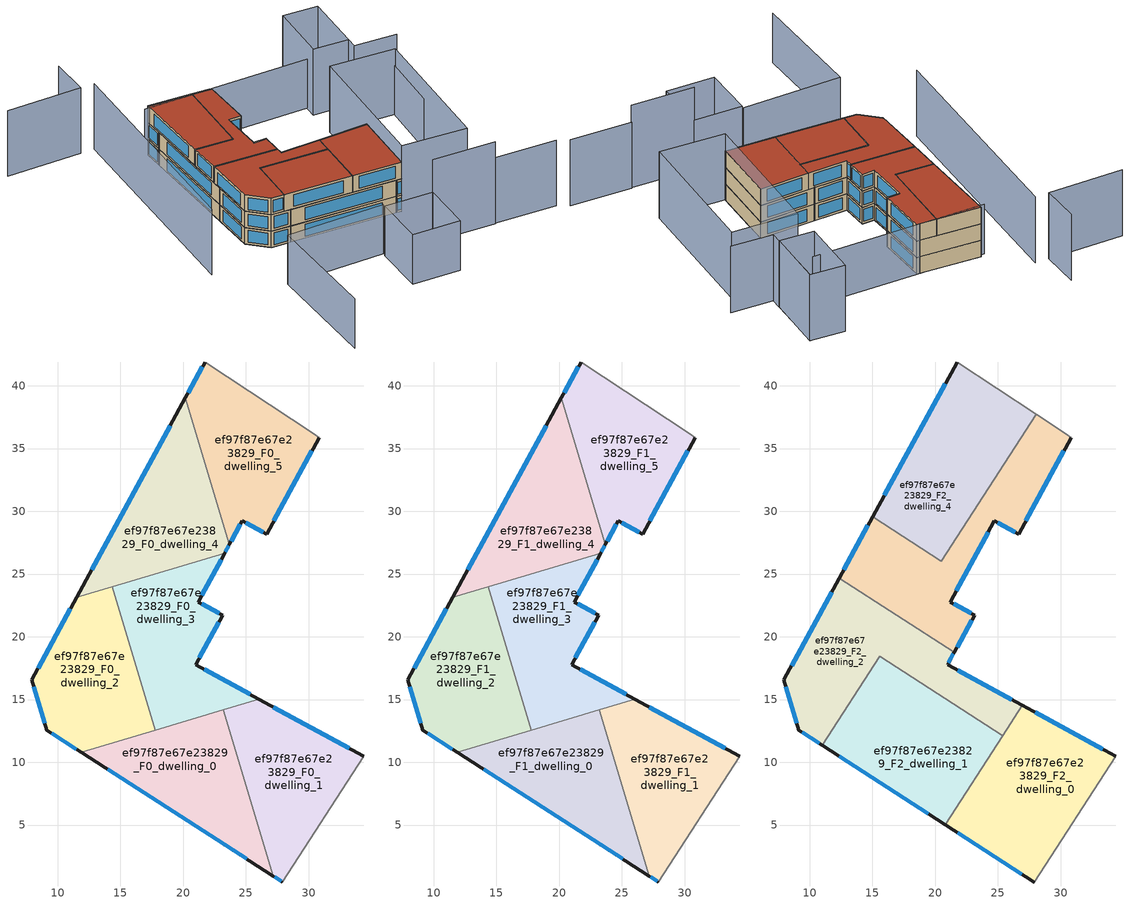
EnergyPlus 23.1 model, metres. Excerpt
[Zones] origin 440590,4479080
ef97f87e67e23829_F0_dwelling_0
 floor ground (EU_floor_Construction): 27.19,0.93 23.22,14.19 11.89,10.8 z0
 wall outside (EU_wall_Construction): 27.19,0.93 11.89,10.8 z0:3
 wall to ef97f87e67e23829_F0_dwelling_1 (EU_wall_Construction): 23.22,14.19 27.19,0.93 z0:3
 wall to ef97f87e67e23829_F0_dwelling_2 (EU_wall_Construction): 11.89,10.8 17.77,12.56 z0:3
 wall to ef97f87e67e23829_F0_dwelling_3 (EU_wall_Construction): 17.77,12.56 23.22,14.19 z0:3
 window (EU_Window_Construction): 25.07,2.3 14.02,9.43 z0.42:2.58
ef97f87e67e23829_F0_dwelling_1
 floor ground (EU_floor_Construction): 27.91,0.46 34.39,10.48 26.04,15.04 23.22,14.19 27.19,0.93 z0
 wall outside (EU_wall_Construction): 26.04,15.04 34.39,10.48 / 27.91,0.46 27.19,0.93 z0:3
 wall adiabatic (EU_wall_Construction): 34.39,10.48 27.91,0.46 z0:3
 wall to ef97f87e67e23829_F0_dwelling_3 (EU_wall_Construction): 23.22,14.19 26.04,15.04 z0:3
 window (EU_Window_Construction): 27.2,14.41 33.24,11.11 / 27.81,0.53 27.29,0.87 z0.42:2.58
ef97f87e67e23829_F0_dwelling_2
 floor ground (EU_floor_Construction): 17.77,12.56 14.35,23.98 11.53,23.14 7.95,16.59 9.15,12.57 11.89,10.8 z0
 wall outside (EU_wall_Construction): 11.89,10.8 9.15,12.57 7.95,16.59 11.53,23.14 z0:3
 wall to ef97f87e67e23829_F0_dwelling_3 (EU_wall_Construction): 14.35,23.98 17.77,12.56 z0:3
 wall to ef97f87e67e23829_F0_dwelling_4 (EU_wall_Construction): 11.53,23.14 14.35,23.98 z0:3
 window (EU_Window_Construction): 8.99,13.13 8.12,16.03 / 8.45,17.5 11.03,22.23 / 11.51,11.05 9.53,12.32 z0.42:2.58
ef97f87e67e23829_F0_dwelling_3
 floor ground (EU_floor_Construction): 26.04,15.04 21,17.79 23.15,21.73 21.21,22.76 23.32,26.67 14.35,23.98 17.77,12.56 z0
 wall outside (EU_wall_Construction): 23.32,26.67 21.21,22.76 23.15,21.73 21,17.79 26.04,15.04 z0:3
 wall to ef97f87e67e23829_F0_dwelling_4 (EU_wall_Construction): 14.35,23.98 23.32,26.67 z0:3
 window (EU_Window_Construction): 21.7,17.41 25.34,15.42 / 23.03,26.13 21.5,23.31 / 21.47,22.62 22.88,21.87 / 22.85,21.18 21.29,18.34 z0.42:2.58
ef97f87e67e23829_F0_dwelling_4
 floor ground (EU_floor_Construction): 23.32,26.67 23.69,27.36 20.2,39.04 11.53,23.14 z0
 wall outside (EU_wall_Construction): 11.53,23.14 20.2,39.04 / 23.69,27.36 23.32,26.67 z0:3
 wall to ef97f87e67e23829_F0_dwelling_5 (EU_wall_Construction): 20.2,39.04 23.69,27.36 z0:3
 window (EU_Window_Construction): 12.73,25.35 18.99,36.83 / 23.64,27.26 23.37,26.77 z0.42:2.58
ef97f87e67e23829_F0_dwelling_5
 floor ground (EU_floor_Construction): 26.66,28.17 30.86,35.88 30.43,36.17 21.76,41.9 20.2,39.04 23.69,27.36 24.72,29.24 z0
 wall outside (EU_wall_Construction): 20.2,39.04 21.76,41.9 / 30.86,35.88 26.66,28.17 24.72,29.24 23.69,27.36 z0:3
 wall adiabatic (EU_wall_Construction): 21.76,41.9 30.43,36.17 30.86,35.88 z0:3
 window (EU_Window_Construction): 26.39,28.32 24.99,29.09 / 24.57,28.98 23.84,27.62 / 20.41,39.43 21.54,41.5 / 30.27,34.81 27.24,29.24 z0.42:2.58
ef97f87e67e23829_F1_dwelling_0
 floor to ef97f87e67e23829_F0_dwelling_0 (EU_floor_Construction): 27.19,0.93 23.22,14.19 11.89,10.8 z3
 wall outside (EU_wall_Construction): 27.19,0.93 11.89,10.8 z3:6
 wall to ef97f87e67e23829_F1_dwelling_1 (EU_wall_Construction): 23.22,14.19 27.19,0.93 z3:6
 wall to ef97f87e67e23829_F1_dwelling_2 (EU_wall_Construction): 11.89,10.8 17.77,12.56 z3:6
 wall to ef97f87e67e23829_F1_dwelling_3 (EU_wall_Construction): 17.77,12.56 23.22,14.19 z3:6
 window (EU_Window_Construction): 25.07,2.3 14.02,9.43 z3.42:5.58
ef97f87e67e23829_F1_dwelling_1
 floor to ef97f87e67e23829_F0_dwelling_1 (EU_floor_Construction): 27.91,0.46 34.39,10.48 26.04,15.04 23.22,14.19 27.19,0.93 z3
 wall outside (EU_wall_Construction): 26.04,15.04 34.39,10.48 / 27.91,0.46 27.19,0.93 z3:6
 wall adiabatic (EU_wall_Construction): 34.39,10.48 27.91,0.46 z3:6
 wall to ef97f87e67e23829_F1_dwelling_3 (EU_wall_Construction): 23.22,14.19 26.04,15.04 z3:6
 window (EU_Window_Construction): 27.2,14.41 33.24,11.11 / 27.81,0.53 27.29,0.87 z3.42:5.58
ef97f87e67e23829_F1_dwelling_2
 floor to ef97f87e67e23829_F0_dwelling_2 (EU_floor_Construction): 17.77,12.56 14.35,23.98 11.53,23.14 7.95,16.59 9.15,12.57 11.89,10.8 z3
 wall outside (EU_wall_Construction): 11.89,10.8 9.15,12.57 7.95,16.59 11.53,23.14 z3:6
 wall to ef97f87e67e23829_F1_dwelling_3 (EU_wall_Construction): 14.35,23.98 17.77,12.56 z3:6
 wall to ef97f87e67e23829_F1_dwelling_4 (EU_wall_Construction): 11.53,23.14 14.35,23.98 z3:6
 window (EU_Window_Construction): 8.99,13.13 8.12,16.03 / 8.45,17.5 11.03,22.23 / 11.51,11.05 9.53,12.32 z3.42:5.58
ef97f87e67e23829_F1_dwelling_3
 floor to ef97f87e67e23829_F0_dwelling_3 (EU_floor_Construction): 26.04,15.04 21,17.79 23.15,21.73 21.21,22.76 23.32,26.67 14.35,23.98 17.77,12.56 z3
 wall outside (EU_wall_Construction): 23.32,26.67 21.21,22.76 23.15,21.73 21,17.79 26.04,15.04 z3:6
 wall to ef97f87e67e23829_F1_dwelling_4 (EU_wall_Construction): 14.35,23.98 23.32,26.67 z3:6
 window (EU_Window_Construction): 21.7,17.41 25.34,15.42 / 23.03,26.13 21.5,23.31 / 21.47,22.62 22.88,21.87 / 22.85,21.18 21.29,18.34 z3.42:5.58
ef97f87e67e23829_F1_dwelling_4
 floor to ef97f87e67e23829_F0_dwelling_4 (EU_floor_Construction): 23.32,26.67 23.69,27.36 20.2,39.04 11.53,23.14 z3
 wall outside (EU_wall_Construction): 11.53,23.14 20.2,39.04 / 23.69,27.36 23.32,26.67 z3:6
 wall to ef97f87e67e23829_F1_dwelling_5 (EU_wall_Construction): 20.2,39.04 23.69,27.36 z3:6
 window (EU_Window_Construction): 12.73,25.35 18.99,36.83 / 23.64,27.26 23.37,26.77 z3.42:5.58
ef97f87e67e23829_F1_dwelling_5
 floor to ef97f87e67e23829_F0_dwelling_5 (EU_floor_Construction): 26.66,28.17 30.86,35.88 30.43,36.17 21.76,41.9 20.2,39.04 23.69,27.36 24.72,29.24 z3
 wall outside (EU_wall_Construction): 20.2,39.04 21.76,41.9 / 30.86,35.88 26.66,28.17 24.72,29.24 23.69,27.36 z3:6
 wall adiabatic (EU_wall_Construction): 21.76,41.9 30.43,36.17 30.86,35.88 z3:6
 window (EU_Window_Construction): 26.39,28.32 24.99,29.09 / 24.57,28.98 23.84,27.62 / 20.41,39.43 21.54,41.5 / 30.27,34.81 27.24,29.24 z3.42:5.58
ef97f87e67e23829_F2_dwelling_0
 floor to ef97f87e67e23829_F1_dwelling_1 (EU_floor_Construction): 27.91,0.46 34.39,10.48 26.95,14.54 24.33,10.48 27.19,0.93 z6
 floor to ef97f87e67e23829_F1_dwelling_0 (EU_floor_Construction): 27.19,0.93 24.33,10.48 20.82,5.04 z6
 wall outside (EU_wall_Construction): 26.95,14.54 34.39,10.48 / 27.91,0.46 20.82,5.04 z6:9
 wall adiabatic (EU_wall_Construction): 34.39,10.48 27.91,0.46 z6:9
 wall to ef97f87e67e23829_F2_dwelling_1 (EU_wall_Construction): 20.82,5.04 25.39,12.12 z6:9
 wall to ef97f87e67e23829_F2_dwelling_2 (EU_wall_Construction): 25.39,12.12 26.95,14.54 z6:9
 window (EU_Window_Construction): 27.98,13.98 33.36,11.05 / 26.93,1.1 21.8,4.41 z6.42:8.58
 roof outside (EU_roof_Construction): 34.39,10.48 27.91,0.46 20.82,5.04 26.95,14.54 z9
ef97f87e67e23829_F2_dwelling_1
 floor to ef97f87e67e23829_F1_dwelling_0 (EU_floor_Construction): 20.82,5.04 24.33,10.48 23.47,13.36 22.51,13.98 11.89,10.8 z6
 floor to ef97f87e67e23829_F1_dwelling_1 (EU_floor_Construction): 24.33,10.48 25.39,12.12 23.47,13.36 z6
 floor to ef97f87e67e23829_F1_dwelling_2 (EU_floor_Construction): 17.77,12.56 16.11,18.11 15.6,18.44 11.03,11.36 11.89,10.8 z6
 floor to ef97f87e67e23829_F1_dwelling_3 (EU_floor_Construction): 22.51,13.98 16.11,18.11 17.77,12.56 z6
 wall outside (EU_wall_Construction): 20.82,5.04 11.03,11.36 z6:9
 wall to ef97f87e67e23829_F2_dwelling_2 (EU_wall_Construction): 11.03,11.36 15.6,18.44 25.39,12.12 z6:9
 window (EU_Window_Construction): 19.46,5.92 12.39,10.48 z6.42:8.58
 roof outside (EU_roof_Construction): 25.39,12.12 20.82,5.04 11.03,11.36 15.6,18.44 z9
ef97f87e67e23829_F2_dwelling_2
 floor to ef97f87e67e23829_F1_dwelling_2 (EU_floor_Construction): 11.03,11.36 15.6,18.44 16.11,18.11 14.56,23.26 13.73,23.8 11.53,23.14 7.95,16.59 9.15,12.57 z6
 floor to ef97f87e67e23829_F1_dwelling_0 (EU_floor_Construction): 23.47,13.36 23.22,14.19 22.51,13.98 z6
 floor to ef97f87e67e23829_F1_dwelling_4 (EU_floor_Construction): 13.73,23.8 12.37,24.68 11.53,23.14 z6
 floor to ef97f87e67e23829_F1_dwelling_3 (EU_floor_Construction): 26.04,15.04 21,17.79 21.53,18.77 14.56,23.26 16.11,18.11 22.51,13.98 z6
 floor to ef97f87e67e23829_F1_dwelling_1 (EU_floor_Construction): 25.39,12.12 26.95,14.54 26.04,15.04 23.22,14.19 23.47,13.36 z6
 wall outside (EU_wall_Construction): 11.03,11.36 9.15,12.57 7.95,16.59 12.37,24.68 / 21.53,18.77 21,17.79 26.95,14.54 z6:9
 wall to ef97f87e67e23829_F2_dwelling_3 (EU_wall_Construction): 12.37,24.68 21.53,18.77 z6:9
 window (EU_Window_Construction): 10.77,11.53 9.41,12.4 / 8.99,13.13 8.12,16.03 / 8.57,17.71 11.76,23.56 / 21.46,18.63 21.07,17.93 / 21.82,17.34 26.12,14.99 z6.42:8.58
 roof outside (EU_roof_Construction): 21.53,18.77 21,17.79 26.95,14.54 25.39,12.12 15.6,18.44 11.03,11.36 9.15,12.57 7.95,16.59 12.37,24.68 z9
ef97f87e67e23829_F2_dwelling_3
 floor to ef97f87e67e23829_F1_dwelling_3 (EU_floor_Construction): 21.53,18.77 23.15,21.73 21.21,22.76 23.32,26.67 14.35,23.98 14.56,23.26 z6
 floor to ef97f87e67e23829_F1_dwelling_2 (EU_floor_Construction): 14.56,23.26 14.35,23.98 13.73,23.8 z6
 floor to ef97f87e67e23829_F1_dwelling_5 (EU_floor_Construction): 26.66,28.17 30.86,35.88 30.43,36.17 28.05,37.74 22.95,29.84 23.69,27.36 24.72,29.24 z6
 floor to ef97f87e67e23829_F1_dwelling_4 (EU_floor_Construction): 23.32,26.67 23.69,27.36 22.95,29.84 20.49,26.02 15.02,29.55 12.37,24.68 13.73,23.8 z6
 wall outside (EU_wall_Construction): 12.37,24.68 15.02,29.55 / 30.86,35.88 26.66,28.17 24.72,29.24 21.21,22.76 23.15,21.73 21.53,18.77 z6:9
 wall to ef97f87e67e23829_F2_dwelling_4 (EU_wall_Construction): 15.02,29.55 20.49,26.02 28.05,37.74 z6:9
 wall adiabatic (EU_wall_Construction): 28.05,37.74 30.43,36.17 30.86,35.88 z6:9
 window (EU_Window_Construction): 12.74,25.36 14.65,28.87 / 30.27,34.81 27.24,29.24 / 26.39,28.32 24.99,29.09 / 24.23,28.34 21.69,23.66 / 21.47,22.62 22.88,21.87 / 22.92,21.32 21.75,19.18 z6.42:8.58
 roof outside (EU_roof_Construction): 30.43,36.17 30.86,35.88 26.66,28.17 24.72,29.24 21.21,22.76 23.15,21.73 21.53,18.77 12.37,24.68 15.02,29.55 20.49,26.02 28.05,37.74 z9
ef97f87e67e23829_F2_dwelling_4
 floor to ef97f87e67e23829_F1_dwelling_4 (EU_floor_Construction): 20.49,26.02 22.95,29.84 20.2,39.04 15.02,29.55 z6
 floor to ef97f87e67e23829_F1_dwelling_5 (EU_floor_Construction): 22.95,29.84 28.05,37.74 21.76,41.9 20.2,39.04 z6
 wall outside (EU_wall_Construction): 15.02,29.55 21.76,41.9 z6:9
 wall adiabatic (EU_wall_Construction): 21.76,41.9 28.05,37.74 z6:9
 window (EU_Window_Construction): 15.96,31.26 20.82,40.18 z6.42:8.58
 roof outside (EU_roof_Construction): 28.05,37.74 20.49,26.02 15.02,29.55 21.76,41.9 z9
shading: 44.8,6.55 51.34,16.27 / -8.44,-12.5 1.66,5.26 / 1.66,5.26 16.31,-3.07 / 46.47,26.77 20.75,41.84 / 23.08,-7.8 18.37,-15.48 / 18.37,-15.48 11.33,-11.16 / 11.33,-11.16 16.04,-3.48 / 16.04,-3.48 23.08,-7.8 z0:9; 23.06,-7.84 32.23,-13.53 z0:15; 32.29,-13.44 41.15,-19.06 / 19,49.74 -1.93,16.64 / 54.25,16.87 48.14,20.83 / 48.14,20.83 54.89,31.24 / 20.48,56.92 17.07,50.96 / 17.07,50.96 5.93,57.34 / 50.73,15.03 37.24,-5.64 / 37.24,-5.64 27.87,0.48 / 27.87,0.48 41.35,21.15 / 41.35,21.15 50.73,15.03 / 54.92,31.22 49.18,22.43 / 49.18,22.43 44.19,25.69 / 44.19,25.69 49.92,34.48 / 49.92,34.48 54.92,31.22 z0:12
[Building]
EU S2 Campaign: North Axis=0; Terrain=City; Solar Distribution=FullExterior
[Site:Location]
Madrid: Latitude=40.5; Longitude=-3.5; Time Zone=1; Elevation=609
[SizingPeriod:WeatherFileDays]
AnnualSizingPeriod: Begin Month=1; Begin Day of Month=1; End Month=12; End Day of Month=31; Day of Week for Start Day=Monday; Use Weather File Daylight Saving Period=No; Use Weather File Rain and Snow Indicators=No
[MATERIAL]
EU_InternalMass_Material: Roughness=MediumRough; Thickness=0.1; Conductivity=1; Density=1800; Specific Heat=900; Thermal Absorptance=0.9; Solar Absorptance=0.7; Visible Absorptance=0.7
[MATERIAL:NOMASS] Roughness=MediumRough; Thermal Absorptance=0.9; Solar Absorptance=0.7; Visible Absorptance=0.7
Name | Thermal Resistance
EU_wall_NoMass | 1.60022
EU_roof_NoMass | 1.57597
EU_floor_NoMass | 0.470652
[WINDOWMATERIAL:SIMPLEGLAZINGSYSTEM]
EU_Window_SimpleGlazing: UFactor=3.28802; Solar Heat Gain Coefficient=0.85; Visible Transmittance=0.85
[CONSTRUCTION]
EU_wall_Construction: EU_wall_NoMass
EU_roof_Construction: EU_roof_NoMass
EU_floor_Construction: EU_floor_NoMass
EU_InternalMass_Construction: EU_InternalMass_Material
EU_Window_Construction: EU_Window_SimpleGlazing
[ZONE] Type=1; Multiplier=1; Ceiling Height=autocalculate; Floor Area=autocalculate; Part of Total Floor Area=Yes
Name | Volume
ef97f87e67e23829_F0_dwelling_0; ef97f87e67e23829_F1_dwelling_0 | 245.496
ef97f87e67e23829_F2_dwelling_0 | 294.571
ef97f87e67e23829_F0_dwelling_1; ef97f87e67e23829_F1_dwelling_1; ef97f87e67e23829_F0_dwelling_3; ef97f87e67e23829_F1_dwelling_3 | 245.485
ef97f87e67e23829_F2_dwelling_1 | 294.577
ef97f87e67e23829_F0_dwelling_2; ef97f87e67e23829_F1_dwelling_2 | 245.465
ef97f87e67e23829_F2_dwelling_2 | 294.574
ef97f87e67e23829_F2_dwelling_3 | 294.557
ef97f87e67e23829_F0_dwelling_4; ef97f87e67e23829_F1_dwelling_4 | 245.484
ef97f87e67e23829_F2_dwelling_4 | 294.573
ef97f87e67e23829_F0_dwelling_5; ef97f87e67e23829_F1_dwelling_5 | 245.473
[INTERNALMASS] Construction=EU_InternalMass_Construction
Name | Zone or ZoneList | Surface Area
ef97f87e67e23829_F0_dwelling_0_EU_InternalMass | ef97f87e67e23829_F0_dwelling_0 | 81.8228
ef97f87e67e23829_F0_dwelling_1_EU_InternalMass | ef97f87e67e23829_F0_dwelling_1 | 81.8289
ef97f87e67e23829_F0_dwelling_2_EU_InternalMass | ef97f87e67e23829_F0_dwelling_2 | 81.8224
ef97f87e67e23829_F0_dwelling_3_EU_InternalMass | ef97f87e67e23829_F0_dwelling_3 | 81.8282
ef97f87e67e23829_F0_dwelling_4_EU_InternalMass | ef97f87e67e23829_F0_dwelling_4 | 81.8285
ef97f87e67e23829_F0_dwelling_5_EU_InternalMass | ef97f87e67e23829_F0_dwelling_5 | 81.8239
ef97f87e67e23829_F1_dwelling_0_EU_InternalMass | ef97f87e67e23829_F1_dwelling_0 | 81.8228
ef97f87e67e23829_F1_dwelling_1_EU_InternalMass | ef97f87e67e23829_F1_dwelling_1 | 81.8289
ef97f87e67e23829_F1_dwelling_2_EU_InternalMass | ef97f87e67e23829_F1_dwelling_2 | 81.8224
ef97f87e67e23829_F1_dwelling_3_EU_InternalMass | ef97f87e67e23829_F1_dwelling_3 | 81.8282
ef97f87e67e23829_F1_dwelling_4_EU_InternalMass | ef97f87e67e23829_F1_dwelling_4 | 81.8285
ef97f87e67e23829_F1_dwelling_5_EU_InternalMass | ef97f87e67e23829_F1_dwelling_5 | 81.8239
ef97f87e67e23829_F2_dwelling_0_EU_InternalMass | ef97f87e67e23829_F2_dwelling_0 | 98.1903
ef97f87e67e23829_F2_dwelling_1_EU_InternalMass | ef97f87e67e23829_F2_dwelling_1 | 98.1923
ef97f87e67e23829_F2_dwelling_2_EU_InternalMass | ef97f87e67e23829_F2_dwelling_2 | 98.1913
ef97f87e67e23829_F2_dwelling_3_EU_InternalMass | ef97f87e67e23829_F2_dwelling_3 | 98.1836
ef97f87e67e23829_F2_dwelling_4_EU_InternalMass | ef97f87e67e23829_F2_dwelling_4 | 98.1914
[OTHEREQUIPMENT] Fuel Type=Electricity; Design Level Calculation Method=Watts/Area; Power per Zone Floor Area=1; Fraction Latent=0; Fraction Radiant=0; Fraction Lost=0; Carbon Dioxide Generation Rate=0; EndUse Subcategory=EU_Step8_InternalGains
Name | Zone or ZoneList or Space or SpaceList | Schedule
EU_Step8_InternalGain_ef97f87e67e23829_F0_dwelling_0_f000 | ef97f87e67e23829_F0_dwelling_0 | EU_Step8_GainSchedule_ef97f87e67e23829_F0_dwelling_0_f000
EU_Step8_InternalGain_ef97f87e67e23829_F0_dwelling_1_f000 | ef97f87e67e23829_F0_dwelling_1 | EU_Step8_GainSchedule_ef97f87e67e23829_F0_dwelling_1_f000
EU_Step8_InternalGain_ef97f87e67e23829_F0_dwelling_2_f000 | ef97f87e67e23829_F0_dwelling_2 | EU_Step8_GainSchedule_ef97f87e67e23829_F0_dwelling_2_f000
EU_Step8_InternalGain_ef97f87e67e23829_F0_dwelling_3_f000 | ef97f87e67e23829_F0_dwelling_3 | EU_Step8_GainSchedule_ef97f87e67e23829_F0_dwelling_3_f000
EU_Step8_InternalGain_ef97f87e67e23829_F0_dwelling_4_f000 | ef97f87e67e23829_F0_dwelling_4 | EU_Step8_GainSchedule_ef97f87e67e23829_F0_dwelling_4_f000
EU_Step8_InternalGain_ef97f87e67e23829_F0_dwelling_5_f000 | ef97f87e67e23829_F0_dwelling_5 | EU_Step8_GainSchedule_ef97f87e67e23829_F0_dwelling_5_f000
EU_Step8_InternalGain_ef97f87e67e23829_F1_dwelling_0_f000 | ef97f87e67e23829_F1_dwelling_0 | EU_Step8_GainSchedule_ef97f87e67e23829_F1_dwelling_0_f000
EU_Step8_InternalGain_ef97f87e67e23829_F1_dwelling_1_f000 | ef97f87e67e23829_F1_dwelling_1 | EU_Step8_GainSchedule_ef97f87e67e23829_F1_dwelling_1_f000
EU_Step8_InternalGain_ef97f87e67e23829_F1_dwelling_2_f000 | ef97f87e67e23829_F1_dwelling_2 | EU_Step8_GainSchedule_ef97f87e67e23829_F1_dwelling_2_f000
EU_Step8_InternalGain_ef97f87e67e23829_F1_dwelling_3_f000 | ef97f87e67e23829_F1_dwelling_3 | EU_Step8_GainSchedule_ef97f87e67e23829_F1_dwelling_3_f000
EU_Step8_InternalGain_ef97f87e67e23829_F1_dwelling_4_f000 | ef97f87e67e23829_F1_dwelling_4 | EU_Step8_GainSchedule_ef97f87e67e23829_F1_dwelling_4_f000
EU_Step8_InternalGain_ef97f87e67e23829_F1_dwelling_5_f000 | ef97f87e67e23829_F1_dwelling_5 | EU_Step8_GainSchedule_ef97f87e67e23829_F1_dwelling_5_f000
EU_Step8_InternalGain_ef97f87e67e23829_F2_dwelling_0_f000 | ef97f87e67e23829_F2_dwelling_0 | EU_Step8_GainSchedule_ef97f87e67e23829_F2_dwelling_0_f000
EU_Step8_InternalGain_ef97f87e67e23829_F2_dwelling_1_f000 | ef97f87e67e23829_F2_dwelling_1 | EU_Step8_GainSchedule_ef97f87e67e23829_F2_dwelling_1_f000
EU_Step8_InternalGain_ef97f87e67e23829_F2_dwelling_2_f000 | ef97f87e67e23829_F2_dwelling_2 | EU_Step8_GainSchedule_ef97f87e67e23829_F2_dwelling_2_f000
EU_Step8_InternalGain_ef97f87e67e23829_F2_dwelling_3_f000 | ef97f87e67e23829_F2_dwelling_3 | EU_Step8_GainSchedule_ef97f87e67e23829_F2_dwelling_3_f000
EU_Step8_InternalGain_ef97f87e67e23829_F2_dwelling_4_f000 | ef97f87e67e23829_F2_dwelling_4 | EU_Step8_GainSchedule_ef97f87e67e23829_F2_dwelling_4_f000
[ZONEVENTILATION:DESIGNFLOWRATE] Schedule=EU_AlwaysOn; Design Flow Rate Calculation Method=AirChanges/Hour; Air Changes per Hour=0.480704; Ventilation Type=Natural; Fan Pressure Rise=0; Fan Total Efficiency=1; Constant Term Coefficient=1; Temperature Term Coefficient=0; Velocity Term Coefficient=0; Velocity Squared Term Coefficient=0; Minimum Indoor Temperature=-100; Maximum Indoor Temperature=100; Delta Temperature=-100; Minimum Outdoor Temperature=-100; Maximum Outdoor Temperature=100; Maximum Wind Speed=40
Name | Zone or ZoneList or Space or SpaceList
EU_ConstantAir_ef97f87e67e23829_F0_dwelling_0 | ef97f87e67e23829_F0_dwelling_0
EU_ConstantAir_ef97f87e67e23829_F0_dwelling_1 | ef97f87e67e23829_F0_dwelling_1
EU_ConstantAir_ef97f87e67e23829_F0_dwelling_2 | ef97f87e67e23829_F0_dwelling_2
EU_ConstantAir_ef97f87e67e23829_F0_dwelling_3 | ef97f87e67e23829_F0_dwelling_3
EU_ConstantAir_ef97f87e67e23829_F0_dwelling_4 | ef97f87e67e23829_F0_dwelling_4
EU_ConstantAir_ef97f87e67e23829_F0_dwelling_5 | ef97f87e67e23829_F0_dwelling_5
EU_ConstantAir_ef97f87e67e23829_F1_dwelling_0 | ef97f87e67e23829_F1_dwelling_0
EU_ConstantAir_ef97f87e67e23829_F1_dwelling_1 | ef97f87e67e23829_F1_dwelling_1
EU_ConstantAir_ef97f87e67e23829_F1_dwelling_2 | ef97f87e67e23829_F1_dwelling_2
EU_ConstantAir_ef97f87e67e23829_F1_dwelling_3 | ef97f87e67e23829_F1_dwelling_3
EU_ConstantAir_ef97f87e67e23829_F1_dwelling_4 | ef97f87e67e23829_F1_dwelling_4
EU_ConstantAir_ef97f87e67e23829_F1_dwelling_5 | ef97f87e67e23829_F1_dwelling_5
EU_ConstantAir_ef97f87e67e23829_F2_dwelling_0 | ef97f87e67e23829_F2_dwelling_0
EU_ConstantAir_ef97f87e67e23829_F2_dwelling_1 | ef97f87e67e23829_F2_dwelling_1
EU_ConstantAir_ef97f87e67e23829_F2_dwelling_2 | ef97f87e67e23829_F2_dwelling_2
EU_ConstantAir_ef97f87e67e23829_F2_dwelling_3 | ef97f87e67e23829_F2_dwelling_3
EU_ConstantAir_ef97f87e67e23829_F2_dwelling_4 | ef97f87e67e23829_F2_dwelling_4
[HVACTEMPLATE:THERMOSTAT] Constant Heating Setpoint=20; Constant Cooling Setpoint=50
EU_HeatOnly_ef97f87e67e23829_F0_dwelling_0; EU_HeatOnly_ef97f87e67e23829_F0_dwelling_1; EU_HeatOnly_ef97f87e67e23829_F0_dwelling_2; EU_HeatOnly_ef97f87e67e23829_F0_dwelling_3; EU_HeatOnly_ef97f87e67e23829_F0_dwelling_4; EU_HeatOnly_ef97f87e67e23829_F0_dwelling_5; EU_HeatOnly_ef97f87e67e23829_F1_dwelling_0; EU_HeatOnly_ef97f87e67e23829_F1_dwelling_1; EU_HeatOnly_ef97f87e67e23829_F1_dwelling_2; EU_HeatOnly_ef97f87e67e23829_F1_dwelling_3; EU_HeatOnly_ef97f87e67e23829_F1_dwelling_4; EU_HeatOnly_ef97f87e67e23829_F1_dwelling_5; EU_HeatOnly_ef97f87e67e23829_F2_dwelling_0; EU_HeatOnly_ef97f87e67e23829_F2_dwelling_1; EU_HeatOnly_ef97f87e67e23829_F2_dwelling_2; EU_HeatOnly_ef97f87e67e23829_F2_dwelling_3; EU_HeatOnly_ef97f87e67e23829_F2_dwelling_4
[HVACTEMPLATE:ZONE:IDEALLOADSAIRSYSTEM] System Availability Schedule=EU_AlwaysOn; Maximum Heating Supply Air Temperature=50; Minimum Cooling Supply Air Temperature=13; Maximum Heating Supply Air Humidity Ratio=0.0156; Minimum Cooling Supply Air Humidity Ratio=0.0077; Heating Limit=NoLimit; Cooling Limit=NoLimit; Heating Availability Schedule=EU_AlwaysOn; Cooling Availability Schedule=EU_CoolingOff; Dehumidification Control Type=ConstantSensibleHeatRatio; Cooling Sensible Heat Ratio=0.7; Dehumidification Setpoint=60; Humidification Control Type=None; Humidification Setpoint=30; Outdoor Air Method=None; Outdoor Air Flow Rate per Person=0.00944; Outdoor Air Flow Rate per Zone Floor Area=0; Outdoor Air Flow Rate per Zone=0; Demand Controlled Ventilation Type=None; Outdoor Air Economizer Type=NoEconomizer; Heat Recovery Type=None; Sensible Heat Recovery Effectiveness=0.7; Latent Heat Recovery Effectiveness=0.65
Name | Template Thermostat
ef97f87e67e23829_F0_dwelling_0 | EU_HeatOnly_ef97f87e67e23829_F0_dwelling_0
ef97f87e67e23829_F0_dwelling_1 | EU_HeatOnly_ef97f87e67e23829_F0_dwelling_1
ef97f87e67e23829_F0_dwelling_2 | EU_HeatOnly_ef97f87e67e23829_F0_dwelling_2
ef97f87e67e23829_F0_dwelling_3 | EU_HeatOnly_ef97f87e67e23829_F0_dwelling_3
ef97f87e67e23829_F0_dwelling_4 | EU_HeatOnly_ef97f87e67e23829_F0_dwelling_4
ef97f87e67e23829_F0_dwelling_5 | EU_HeatOnly_ef97f87e67e23829_F0_dwelling_5
ef97f87e67e23829_F1_dwelling_0 | EU_HeatOnly_ef97f87e67e23829_F1_dwelling_0
ef97f87e67e23829_F1_dwelling_1 | EU_HeatOnly_ef97f87e67e23829_F1_dwelling_1
ef97f87e67e23829_F1_dwelling_2 | EU_HeatOnly_ef97f87e67e23829_F1_dwelling_2
ef97f87e67e23829_F1_dwelling_3 | EU_HeatOnly_ef97f87e67e23829_F1_dwelling_3
ef97f87e67e23829_F1_dwelling_4 | EU_HeatOnly_ef97f87e67e23829_F1_dwelling_4
ef97f87e67e23829_F1_dwelling_5 | EU_HeatOnly_ef97f87e67e23829_F1_dwelling_5
ef97f87e67e23829_F2_dwelling_0 | EU_HeatOnly_ef97f87e67e23829_F2_dwelling_0
ef97f87e67e23829_F2_dwelling_1 | EU_HeatOnly_ef97f87e67e23829_F2_dwelling_1
ef97f87e67e23829_F2_dwelling_2 | EU_HeatOnly_ef97f87e67e23829_F2_dwelling_2
ef97f87e67e23829_F2_dwelling_3 | EU_HeatOnly_ef97f87e67e23829_F2_dwelling_3
ef97f87e67e23829_F2_dwelling_4 | EU_HeatOnly_ef97f87e67e23829_F2_dwelling_4
[SIZING:ZONE] Zone Cooling Design Supply Air Temperature Input Method=SupplyAirTemperature; Zone Cooling Design Supply Air Temperature=13; Zone Heating Design Supply Air Temperature Input Method=SupplyAirTemperature; Zone Heating Design Supply Air Temperature=50; Zone Cooling Design Supply Air Humidity Ratio=0.008; Zone Heating Design Supply Air Humidity Ratio=0.008; Cooling Design Air Flow Method=DesignDay; Cooling Design Air Flow Rate=0; Cooling Minimum Air Flow per Zone Floor Area=0.000762; Cooling Minimum Air Flow=0; Cooling Minimum Air Flow Fraction=0.2; Heating Design Air Flow Method=DesignDay; Heating Design Air Flow Rate=0; Heating Maximum Air Flow per Zone Floor Area=0.002032; Heating Maximum Air Flow=0.141576; Heating Maximum Air Flow Fraction=0.3; Account for Dedicated Outdoor Air System=No; Dedicated Outdoor Air System Control Strategy=NeutralSupplyAir; Dedicated Outdoor Air Low Setpoint Temperature for Design=autosize; Dedicated Outdoor Air High Setpoint Temperature for Design=autosize; Zone Load Sizing Method=Sensible Load Only No Latent Load; Zone Latent Cooling Design Supply Air Humidity Ratio Input Method=HumidityRatioDifference; Zone Cooling Design Supply Air Humidity Ratio Difference=0.005; Zone Latent Heating Design Supply Air Humidity Ratio Input Method=HumidityRatioDifference; Zone Humidification Design Supply Air Humidity Ratio Difference=0.005
ef97f87e67e23829_F0_dwelling_0; ef97f87e67e23829_F0_dwelling_1; ef97f87e67e23829_F0_dwelling_2; ef97f87e67e23829_F0_dwelling_3; ef97f87e67e23829_F0_dwelling_4; ef97f87e67e23829_F0_dwelling_5; ef97f87e67e23829_F1_dwelling_0; ef97f87e67e23829_F1_dwelling_1; ef97f87e67e23829_F1_dwelling_2; ef97f87e67e23829_F1_dwelling_3; ef97f87e67e23829_F1_dwelling_4; ef97f87e67e23829_F1_dwelling_5; ef97f87e67e23829_F2_dwelling_0; ef97f87e67e23829_F2_dwelling_1; ef97f87e67e23829_F2_dwelling_2; ef97f87e67e23829_F2_dwelling_3; ef97f87e67e23829_F2_dwelling_4
[SCHEDULE:CONSTANT]
Name | Hourly Value
EU_AlwaysOn | 1
EU_CoolingOff | 0
[SCHEDULE:FILE] Column Number=1; Rows to Skip at Top=0; Number of Hours of Data=8760; Column Separator=Comma; Interpolate to Timestep=No; Minutes per Item=60; Adjust Schedule for Daylight Savings=Yes
Name | File
EU_Step8_GainSchedule_ef97f87e67e23829_F0_dwelling_0_f000 | ../../schedules/ef97f87e67e23829/ef97f87e67e23829_F0_dwelling_0_f000_gain.csv
EU_Step8_GainSchedule_ef97f87e67e23829_F0_dwelling_1_f000 | ../../schedules/ef97f87e67e23829/ef97f87e67e23829_F0_dwelling_1_f000_gain.csv
EU_Step8_GainSchedule_ef97f87e67e23829_F0_dwelling_2_f000 | ../../schedules/ef97f87e67e23829/ef97f87e67e23829_F0_dwelling_2_f000_gain.csv
EU_Step8_GainSchedule_ef97f87e67e23829_F0_dwelling_3_f000 | ../../schedules/ef97f87e67e23829/ef97f87e67e23829_F0_dwelling_3_f000_gain.csv
EU_Step8_GainSchedule_ef97f87e67e23829_F0_dwelling_4_f000 | ../../schedules/ef97f87e67e23829/ef97f87e67e23829_F0_dwelling_4_f000_gain.csv
EU_Step8_GainSchedule_ef97f87e67e23829_F0_dwelling_5_f000 | ../../schedules/ef97f87e67e23829/ef97f87e67e23829_F0_dwelling_5_f000_gain.csv
EU_Step8_GainSchedule_ef97f87e67e23829_F1_dwelling_0_f000 | ../../schedules/ef97f87e67e23829/ef97f87e67e23829_F1_dwelling_0_f000_gain.csv
EU_Step8_GainSchedule_ef97f87e67e23829_F1_dwelling_1_f000 | ../../schedules/ef97f87e67e23829/ef97f87e67e23829_F1_dwelling_1_f000_gain.csv
EU_Step8_GainSchedule_ef97f87e67e23829_F1_dwelling_2_f000 | ../../schedules/ef97f87e67e23829/ef97f87e67e23829_F1_dwelling_2_f000_gain.csv
EU_Step8_GainSchedule_ef97f87e67e23829_F1_dwelling_3_f000 | ../../schedules/ef97f87e67e23829/ef97f87e67e23829_F1_dwelling_3_f000_gain.csv
EU_Step8_GainSchedule_ef97f87e67e23829_F1_dwelling_4_f000 | ../../schedules/ef97f87e67e23829/ef97f87e67e23829_F1_dwelling_4_f000_gain.csv
EU_Step8_GainSchedule_ef97f87e67e23829_F1_dwelling_5_f000 | ../../schedules/ef97f87e67e23829/ef97f87e67e23829_F1_dwelling_5_f000_gain.csv
EU_Step8_GainSchedule_ef97f87e67e23829_F2_dwelling_0_f000 | ../../schedules/ef97f87e67e23829/ef97f87e67e23829_F2_dwelling_0_f000_gain.csv
EU_Step8_GainSchedule_ef97f87e67e23829_F2_dwelling_1_f000 | ../../schedules/ef97f87e67e23829/ef97f87e67e23829_F2_dwelling_1_f000_gain.csv
EU_Step8_GainSchedule_ef97f87e67e23829_F2_dwelling_2_f000 | ../../schedules/ef97f87e67e23829/ef97f87e67e23829_F2_dwelling_2_f000_gain.csv
EU_Step8_GainSchedule_ef97f87e67e23829_F2_dwelling_3_f000 | ../../schedules/ef97f87e67e23829/ef97f87e67e23829_F2_dwelling_3_f000_gain.csv
EU_Step8_GainSchedule_ef97f87e67e23829_F2_dwelling_4_f000 | ../../schedules/ef97f87e67e23829/ef97f87e67e23829_F2_dwelling_4_f000_gain.csv
